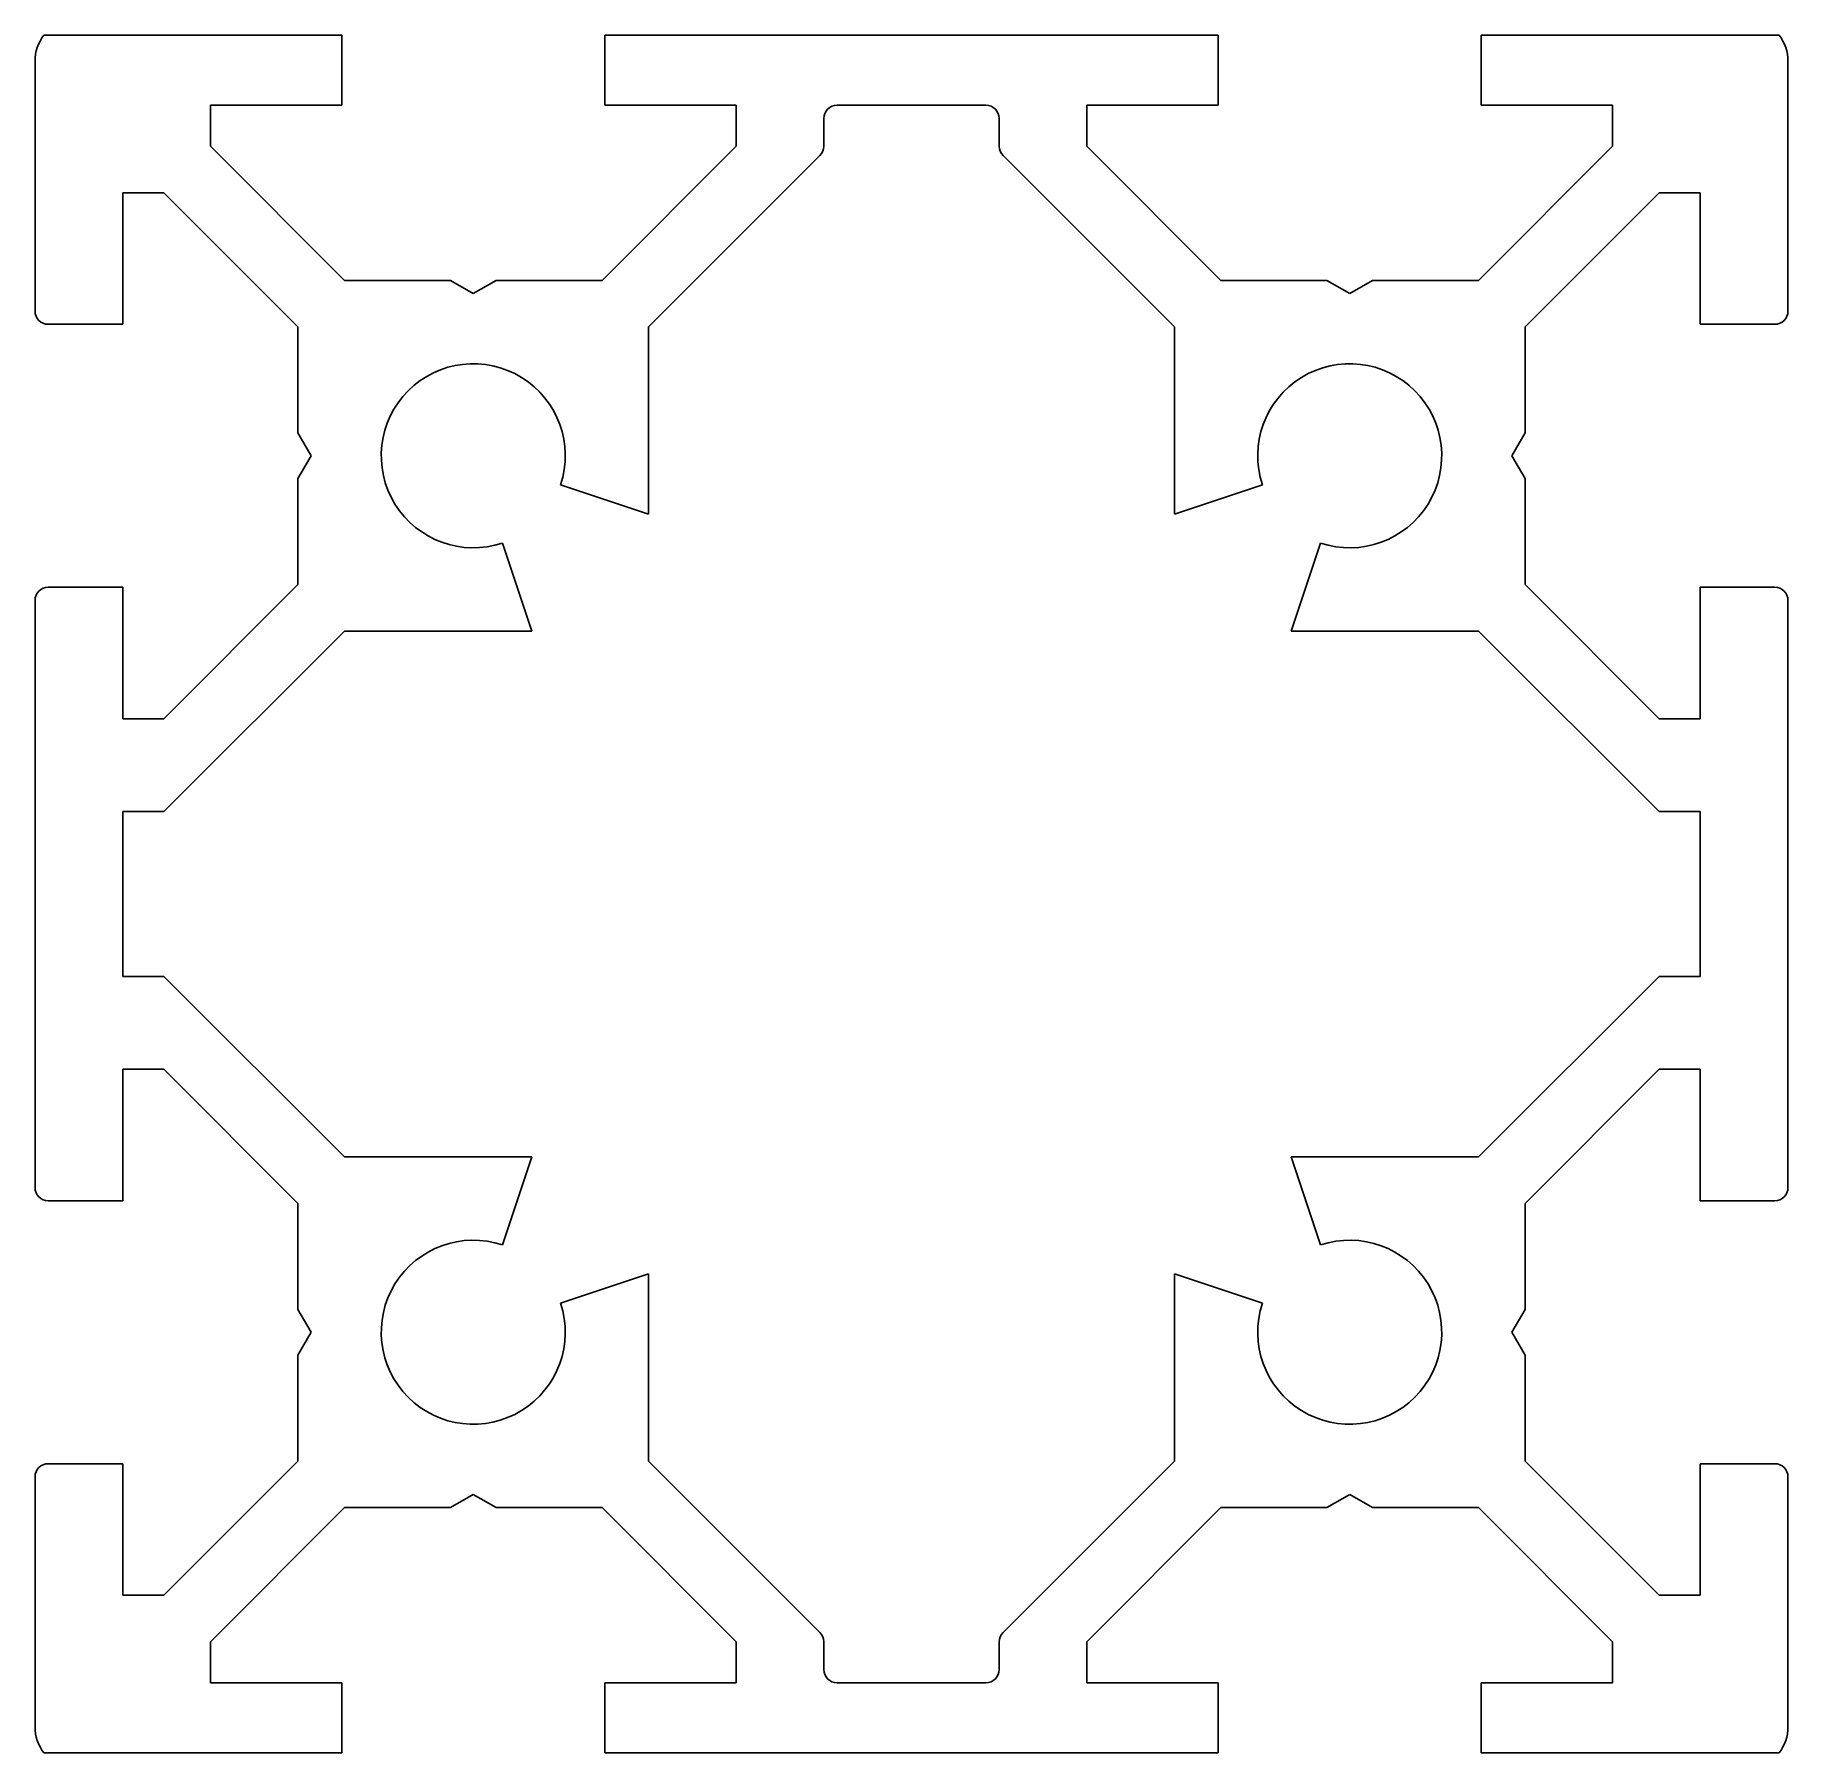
# Model space of a CAD drawing. Extents: x -20 to 20, y -19.6 to 19.6.
import ezdxf

# ---------------------------------------------------------------- set-up
doc = ezdxf.new("R2010")
doc.units = 0
doc.header["$MEASUREMENT"] = 0
doc.layers.get('0').update_dxf_attribs({"linetype": 'CONTINUOUS'})

msp = doc.modelspace()

# ---------------------------------------------------------------- linework, layer by layer
at = {"color": 7, "linetype": 'Continuous'}
for p, q in [((-7, 19.6), (7, 19.6)), ((7, 19.6), (7, 18)), ((-19.8, 19.6), (-13, 19.6)), ((-13, 19.6), (-13, 18)), ((-7, 19.6), (-7, 18)), ((13, 19.6), (13, 18)), ((13, 19.6), (19.8, 19.6)), ((-20, 19), (-20, 13.3)), ((20, 19), (20, 13.3)), ((-1.7, 18), (1.7, 18)), ((-16, 18), (-13, 18)), ((-16, 18), (-16, 17.061)), ((-7, 18), (-4, 18)), ((-4, 18), (-4, 17.061)), ((-2, 17.066), (-2, 17.697)), ((2, 17.697), (2, 17.066)), ((4, 18), (7, 18)), ((4, 18), (4, 17.061)), ((13, 18), (16, 18)), ((16, 18), (16, 17.061)), ((-16, 17.061), (-12.939, 14)), ((-7.061, 14), (-4, 17.061)), ((-6, 12.939), (-2.09, 16.85)), ((2.09, 16.85), (6, 12.939)), ((4, 17.061), (7.061, 14)), ((12.939, 14), (16, 17.061)), ((-18, 16), (-18, 13)), ((-18, 16), (-17.061, 16)), ((-14, 12.939), (-17.061, 16)), ((17.061, 16), (14, 12.939)), ((17.061, 16), (18, 16)), ((18, 16), (18, 13)), ((-12.939, 14), (-10.52, 14)), ((-10, 13.7), (-10.52, 14)), ((-10, 13.7), (-9.48, 14)), ((-9.48, 14), (-7.061, 14)), ((7.061, 14), (9.48, 14)), ((10, 13.7), (9.48, 14)), ((10, 13.7), (10.52, 14)), ((10.52, 14), (12.939, 14)), ((-19.7, 13), (-18, 13)), ((-14, 12.939), (-14, 10.52)), ((-6, 12.939), (-6, 8.667)), ((6, 12.939), (6, 8.667)), ((14, 12.939), (14, 10.52)), ((18, 13), (19.7, 13)), ((-13.7, 10), (-14, 10.52)), ((13.7, 10), (14, 10.52)), ((-13.7, 10), (-14, 9.48)), ((13.7, 10), (14, 9.48)), ((-14, 9.48), (-14, 7.061)), ((-8.008, 9.336), (-6, 8.667)), ((8.008, 9.336), (6, 8.667)), ((14, 9.48), (14, 7.061)), ((-9.336, 8.008), (-8.667, 6)), ((8.667, 6), (9.336, 8.008)), ((-19.7, 7), (-18, 7)), ((-18, 7), (-18, 4)), ((-17.061, 4), (-14, 7.061)), ((14, 7.061), (17.061, 4)), ((18, 7), (19.7, 7)), ((18, 7), (18, 4)), ((-20, 6.7), (-20, -6.7)), ((20, 6.7), (20, -6.7)), ((-12.939, 6), (-17.061, 1.879)), ((-12.939, 6), (-8.667, 6)), ((8.667, 6), (12.939, 6)), ((17.061, 1.879), (12.939, 6)), ((-18, 4), (-17.061, 4)), ((17.061, 4), (18, 4)), ((-17.061, 1.879), (-18, 1.879)), ((-18, 1.879), (-18, -1.879)), ((17.061, 1.879), (18, 1.879)), ((18, 1.879), (18, -1.879)), ((-17.061, -1.879), (-18, -1.879)), ((-12.939, -6), (-17.061, -1.879)), ((17.061, -1.879), (12.939, -6)), ((17.061, -1.879), (18, -1.879)), ((-18, -4), (-18, -7)), ((-18, -4), (-17.061, -4)), ((-17.061, -4), (-14, -7.061)), ((14, -7.061), (17.061, -4)), ((17.061, -4), (18, -4)), ((18, -4), (18, -7)), ((-12.939, -6), (-8.667, -6)), ((-9.336, -8.008), (-8.667, -6)), ((9.336, -8.008), (8.667, -6)), ((8.667, -6), (12.939, -6)), ((-19.7, -7), (-18, -7)), ((-14, -7.061), (-14, -9.48)), ((14, -7.061), (14, -9.48)), ((18, -7), (19.7, -7)), ((-6, -8.667), (-8.008, -9.336)), ((-6, -8.667), (-6, -12.939)), ((8.008, -9.336), (6, -8.667)), ((6, -8.667), (6, -12.939)), ((-13.7, -10), (-14, -9.48)), ((13.7, -10), (14, -9.48)), ((-13.7, -10), (-14, -10.52)), ((13.7, -10), (14, -10.52)), ((-14, -10.52), (-14, -12.939)), ((14, -10.52), (14, -12.939)), ((-19.7, -13), (-18, -13)), ((-18, -13), (-18, -16)), ((-14, -12.939), (-17.061, -16)), ((-6, -12.939), (-2.09, -16.85)), ((2.09, -16.85), (6, -12.939)), ((17.061, -16), (14, -12.939)), ((18, -13), (19.7, -13)), ((18, -13), (18, -16)), ((-20, -13.3), (-20, -19)), ((20, -13.3), (20, -19)), ((-10, -13.7), (-10.52, -14)), ((-10, -13.7), (-9.48, -14)), ((10, -13.7), (9.48, -14)), ((10, -13.7), (10.52, -14)), ((-16, -17.061), (-12.939, -14)), ((-12.939, -14), (-10.52, -14)), ((-9.48, -14), (-7.061, -14)), ((-7.061, -14), (-4, -17.061)), ((4, -17.061), (7.061, -14)), ((7.061, -14), (9.48, -14)), ((10.52, -14), (12.939, -14)), ((12.939, -14), (16, -17.061)), ((-18, -16), (-17.061, -16)), ((17.061, -16), (18, -16)), ((-16, -17.061), (-16, -18)), ((-4, -17.061), (-4, -18)), ((-2, -17.066), (-2, -17.697)), ((2, -17.697), (2, -17.066)), ((4, -17.061), (4, -18)), ((16, -17.061), (16, -18)), ((-7, -18), (-7, -19.6)), ((-7, -18), (-4, -18)), ((-1.7, -18), (1.7, -18)), ((4, -18), (7, -18)), ((7, -18), (7, -19.6)), ((13, -18), (16, -18)), ((13, -18), (13, -19.6)), ((-16, -18), (-13, -18)), ((-13, -18), (-13, -19.6)), ((-19.8, -19.6), (-13, -19.6)), ((-7, -19.6), (7, -19.6)), ((13, -19.6), (19.8, -19.6))]:
    msp.add_line(p, q, dxfattribs=at)
for centre, radius, start, end in [((-19, 19), 1, 143.1301, 180), ((19, 19), 1, 0, 36.8699), ((-1.7, 17.7), 0.3, 90, 180.5138), ((1.7, 17.7), 0.3, 359.4862, 90), ((-2.3, 17.064), 0.3, 314.5366, 0.5182), ((2.3, 17.064), 0.3, 179.482, 225.4635), ((-19.7, 13.3), 0.3, 180, 270), ((19.7, 13.3), 0.3, 270, 0), ((-10, 10), 2.1, 341.5651, 288.4352), ((10, 10), 2.1, 251.5648, 198.4344), ((-19.7, 6.7), 0.3, 90, 180), ((19.7, 6.7), 0.3, 0, 90), ((-19.7, -6.7), 0.3, 180, 270), ((19.7, -6.7), 0.3, 270, 0), ((-10, -10), 2.1, 71.5646, 18.4349), ((10, -10), 2.1, 161.5653, 108.4353), ((-19.7, -13.3), 0.3, 90, 180), ((19.7, -13.3), 0.3, 0, 90), ((-2.3, -17.064), 0.3, 359.482, 45.4635), ((2.3, -17.064), 0.3, 134.5365, 180.518), ((-1.7, -17.7), 0.3, 179.4862, 270), ((1.7, -17.7), 0.3, 270, 0.5138), ((-19, -19), 1, 180, 216.8699), ((19, -19), 1, 323.1301, 0)]:
    msp.add_arc(centre, radius, start, end, dxfattribs=at)

doc.saveas('drawing.dxf')
